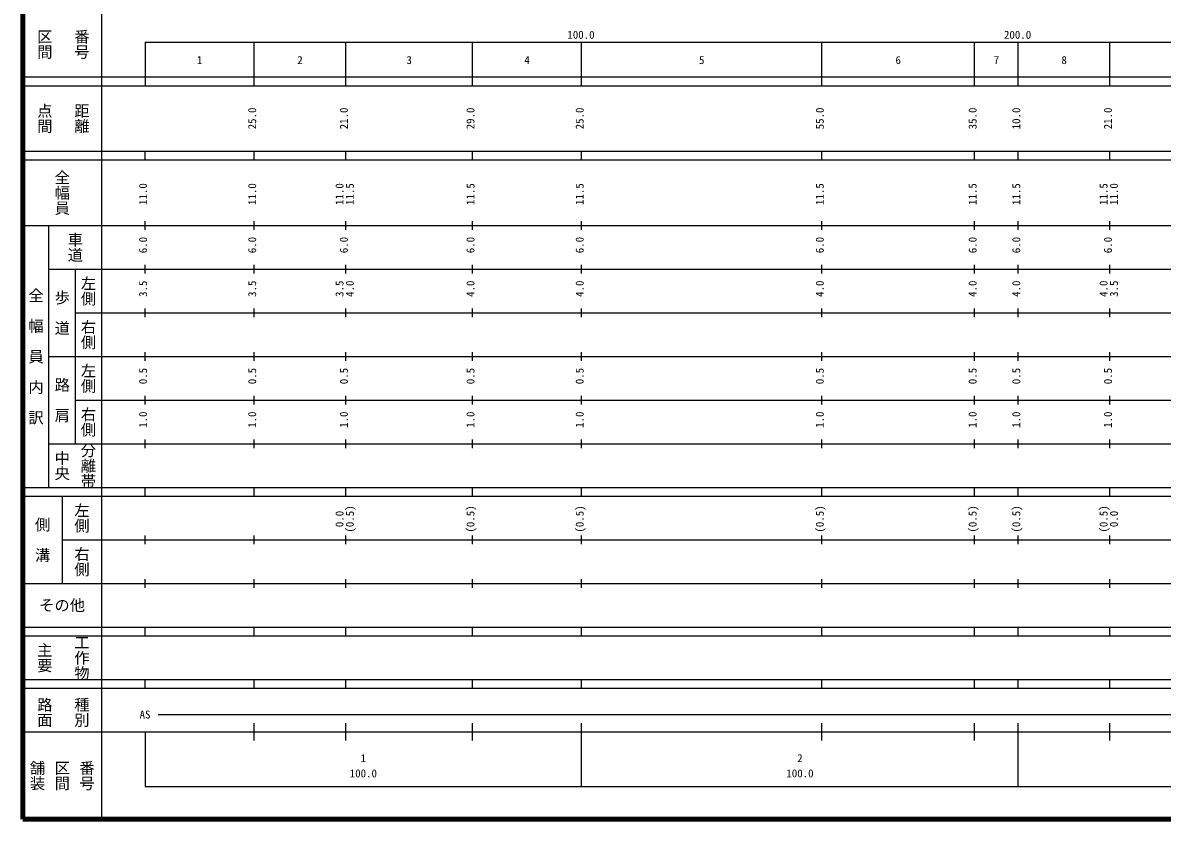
# Model space of a CAD drawing. Units: millimetres on the paper, enlarged 1000 times. Extents: x 40000 to 680000, y 20000 to 380000.
# Drawn here: x 40000 to 300967, y 20000 to 202409 of the extents above; entities that cross this region are included whole.
import ezdxf
from ezdxf.enums import TextEntityAlignment as Align

# ---------------------------------------------------------------- set-up
doc = ezdxf.new("R2010")
doc.units = ezdxf.units.MM
doc.header["$LTSCALE"] = 1000
doc.layers.add('M-TTL', color=2, linetype='Continuous', lineweight=140)
doc.layers.add('M-TTL-BAND', color=7, linetype='Continuous', lineweight=25)
doc.styles.add('@ＭＳ ゴシック', font='')
doc.styles.add('ＭＳ ゴシック', font='')
doc.styles.get('@ＭＳ ゴシック').set_extended_font_data('@MS Gothic')
doc.styles.get('ＭＳ ゴシック').set_extended_font_data('MS Gothic')

msp = doc.modelspace()

# ---------------------------------------------------------------- linework, layer by layer
at = {"layer": 'M-TTL'}
for p, q in [((40000, 380000), (40000, 20000)), ((40000, 20000), (680000, 20000))]:
    msp.add_line(p, q, dxfattribs=at)
at = {"layer": 'M-TTL-BAND'}
for p, q in [((58000, 370000), (58000, 20000)), ((68000, 198000), (579000, 198000)), ((68000, 198000), (68000, 188000)), ((93000, 188000), (93000, 198000)), ((114000, 188000), (114000, 198000)), ((143000, 188000), (143000, 198000)), ((168000, 188000), (168000, 198000)), ((223000, 188000), (223000, 198000)), ((258000, 188000), (258000, 198000)), ((268000, 188000), (268000, 198000)), ((289000, 188000), (289000, 198000)), ((40000, 190000), (579000, 190000)), ((40000, 188000), (579000, 188000)), ((40000, 173000), (579000, 173000)), ((68000, 171000), (68000, 173000)), ((93000, 171000), (93000, 173000)), ((114000, 171000), (114000, 173000)), ((143000, 171000), (143000, 173000)), ((168000, 171000), (168000, 173000)), ((223000, 171000), (223000, 173000)), ((258000, 171000), (258000, 173000)), ((268000, 171000), (268000, 173000)), ((289000, 171000), (289000, 173000)), ((40000, 171000), (579000, 171000)), ((68000, 155000), (68000, 157000)), ((93000, 155000), (93000, 157000)), ((114000, 155000), (114000, 157000)), ((143000, 155000), (143000, 157000)), ((168000, 155000), (168000, 157000)), ((223000, 155000), (223000, 157000)), ((258000, 155000), (258000, 157000)), ((268000, 155000), (268000, 157000)), ((289000, 155000), (289000, 157000)), ((40000, 156000), (579000, 156000)), ((46000, 96000), (46000, 156000)), ((68000, 145000), (68000, 147000)), ((93000, 145000), (93000, 147000)), ((114000, 145000), (114000, 147000)), ((143000, 145000), (143000, 147000)), ((168000, 145000), (168000, 147000)), ((223000, 145000), (223000, 147000)), ((258000, 145000), (258000, 147000)), ((268000, 145000), (268000, 147000)), ((289000, 145000), (289000, 147000)), ((46000, 146000), (579000, 146000)), ((52000, 146000), (52000, 106000)), ((52000, 136000), (579000, 136000)), ((68000, 135000), (68000, 137000)), ((93000, 135000), (93000, 137000)), ((114000, 135000), (114000, 137000)), ((143000, 135000), (143000, 137000)), ((168000, 135000), (168000, 137000)), ((223000, 135000), (223000, 137000)), ((258000, 135000), (258000, 137000)), ((268000, 135000), (268000, 137000)), ((289000, 135000), (289000, 137000)), ((46000, 126000), (579000, 126000)), ((68000, 125000), (68000, 127000)), ((93000, 125000), (93000, 127000)), ((114000, 125000), (114000, 127000)), ((143000, 125000), (143000, 127000)), ((168000, 125000), (168000, 127000)), ((223000, 125000), (223000, 127000)), ((258000, 125000), (258000, 127000)), ((268000, 125000), (268000, 127000)), ((289000, 125000), (289000, 127000)), ((52000, 116000), (579000, 116000)), ((68000, 115000), (68000, 117000)), ((93000, 115000), (93000, 117000)), ((114000, 115000), (114000, 117000)), ((143000, 115000), (143000, 117000)), ((168000, 115000), (168000, 117000)), ((223000, 115000), (223000, 117000)), ((258000, 115000), (258000, 117000)), ((268000, 115000), (268000, 117000)), ((289000, 115000), (289000, 117000)), ((68000, 105000), (68000, 107000)), ((93000, 105000), (93000, 107000)), ((114000, 105000), (114000, 107000)), ((143000, 105000), (143000, 107000)), ((168000, 105000), (168000, 107000)), ((223000, 105000), (223000, 107000)), ((258000, 105000), (258000, 107000)), ((268000, 105000), (268000, 107000)), ((289000, 105000), (289000, 107000)), ((46000, 106000), (579000, 106000)), ((40000, 96000), (579000, 96000)), ((40000, 94000), (579000, 94000)), ((49000, 94000), (49000, 74000)), ((68000, 94000), (68000, 96000)), ((93000, 94000), (93000, 96000)), ((114000, 94000), (114000, 96000)), ((143000, 94000), (143000, 96000)), ((168000, 94000), (168000, 96000)), ((223000, 94000), (223000, 96000)), ((258000, 94000), (258000, 96000)), ((268000, 94000), (268000, 96000)), ((289000, 94000), (289000, 96000)), ((49000, 84000), (579000, 84000)), ((68000, 83000), (68000, 85000)), ((93000, 83000), (93000, 85000)), ((114000, 83000), (114000, 85000)), ((143000, 83000), (143000, 85000)), ((168000, 83000), (168000, 85000)), ((223000, 83000), (223000, 85000)), ((258000, 83000), (258000, 85000)), ((268000, 83000), (268000, 85000)), ((289000, 83000), (289000, 85000)), ((40000, 74000), (579000, 74000)), ((68000, 73000), (68000, 75000)), ((93000, 73000), (93000, 75000)), ((114000, 73000), (114000, 75000)), ((143000, 73000), (143000, 75000)), ((168000, 73000), (168000, 75000)), ((223000, 73000), (223000, 75000)), ((258000, 73000), (258000, 75000)), ((268000, 73000), (268000, 75000)), ((289000, 73000), (289000, 75000)), ((40000, 64000), (579000, 64000)), ((68000, 62000), (68000, 64000)), ((93000, 62000), (93000, 64000)), ((114000, 62000), (114000, 64000)), ((143000, 62000), (143000, 64000)), ((168000, 62000), (168000, 64000)), ((223000, 62000), (223000, 64000)), ((258000, 62000), (258000, 64000)), ((268000, 62000), (268000, 64000)), ((289000, 62000), (289000, 64000)), ((40000, 62000), (579000, 62000)), ((40000, 52000), (579000, 52000)), ((40000, 50000), (579000, 50000)), ((68000, 50000), (68000, 52000)), ((93000, 50000), (93000, 52000)), ((114000, 50000), (114000, 52000)), ((143000, 50000), (143000, 52000)), ((168000, 50000), (168000, 52000)), ((223000, 50000), (223000, 52000)), ((258000, 50000), (258000, 52000)), ((268000, 50000), (268000, 52000)), ((289000, 50000), (289000, 52000)), ((71000, 44000), (562000, 44000)), ((93000, 38000), (93000, 42000)), ((114000, 38000), (114000, 42000)), ((143000, 38000), (143000, 42000)), ((168000, 27500), (168000, 42000)), ((223000, 38000), (223000, 42000)), ((258000, 38000), (258000, 42000)), ((268000, 27500), (268000, 42000)), ((289000, 38000), (289000, 42000)), ((40000, 40000), (579000, 40000)), ((68000, 40000), (68000, 27500)), ((68000, 27500), (579000, 27500))]:
    msp.add_line(p, q, dxfattribs=at)

# ---------------------------------------------------------------- texts
at = {"layer": 'M-TTL-BAND', "style": '@ＭＳ ゴシック'}
for s, p in [('区間', (45000, 197500)), ('番号', (53500, 197500)), ('点間', (45000, 180500)), ('距離', (53500, 180500)), ('全幅員', (49000, 163500)), ('車道', (52000, 151000)), ('左側', (55000, 141000)), ('全\u3000幅\u3000員\u3000内\u3000訳', (43000, 126000)), ('歩\u3000道', (49000, 136000)), ('右側', (55000, 131000)), ('左側', (55000, 121000)), ('路\u3000肩', (49000, 116000)), ('右側', (55000, 111000)), ('分離帯', (55000, 101000)), ('中央', (49000, 101000)), ('左側', (53500, 89000)), ('側\u3000溝', (44500, 84000)), ('右側', (53500, 79000)), ('主要', (45000, 57000)), ('工作物', (53500, 57000)), ('路面', (45000, 44500)), ('種別', (53500, 44500)), ('舗装', (43333, 30000)), ('区間', (49000, 30000)), ('番号', (54667, 30000))]:
    msp.add_text(s, height=2566, rotation=270, dxfattribs=at).set_placement(p, align=Align.MIDDLE_CENTER)
at = {"layer": 'M-TTL-BAND', "style": 'ＭＳ ゴシック'}
for s, p in [('100.0', (167844, 198195)), ('200.0', (267844, 198195)), ('1', (80500, 192405)), ('2', (103500, 192405)), ('3', (128500, 192405)), ('4', (155500, 192405)), ('5', (195500, 192405)), ('6', (240500, 192405)), ('7', (263000, 192405)), ('8', (278500, 192405)), ('AS', (68000, 42500)), ('1', (118000, 32523)), ('2', (218000, 32523)), ('100.0', (118000, 29033)), ('100.0', (218000, 29033))]:
    msp.add_text(s, height=1833, dxfattribs=at).set_placement(p, align=Align.BOTTOM_CENTER)
for s, p in [('25.0', (94000, 180500)), ('21.0', (115000, 180500)), ('29.0', (144000, 180500)), ('25.0', (169000, 180500)), ('55.0', (224000, 180500)), ('35.0', (259000, 180500)), ('10.0', (269000, 180500)), ('21.0', (290000, 180500)), ('11.0', (69000, 163174)), ('11.0', (94000, 163174)), ('11.0', (114000, 163174)), ('11.5', (116370, 163174)), ('11.5', (144000, 163174)), ('11.5', (169000, 163174)), ('11.5', (224000, 163174)), ('11.5', (259000, 163174)), ('11.5', (269000, 163174)), ('11.5', (289000, 163174)), ('11.0', (291370, 163174)), ('6.0', (69000, 151500)), ('6.0', (94000, 151500)), ('6.0', (115000, 151500)), ('6.0', (144000, 151500)), ('6.0', (169000, 151500)), ('6.0', (224000, 151500)), ('6.0', (259000, 151500)), ('6.0', (269000, 151500)), ('6.0', (290000, 151500)), ('3.5', (69000, 141500)), ('3.5', (94000, 141500)), ('3.5', (114000, 141500)), ('4.0', (116370, 141500)), ('4.0', (144000, 141500)), ('4.0', (169000, 141500)), ('4.0', (224000, 141500)), ('4.0', (259000, 141500)), ('4.0', (269000, 141500)), ('4.0', (289000, 141500)), ('3.5', (291370, 141500)), ('0.5', (69000, 121500)), ('0.5', (94000, 121500)), ('0.5', (115000, 121500)), ('0.5', (144000, 121500)), ('0.5', (169000, 121500)), ('0.5', (224000, 121500)), ('0.5', (259000, 121500)), ('0.5', (269000, 121500)), ('0.5', (290000, 121500)), ('1.0', (69000, 111500)), ('1.0', (94000, 111500)), ('1.0', (115000, 111500)), ('1.0', (144000, 111500)), ('1.0', (169000, 111500)), ('1.0', (224000, 111500)), ('1.0', (259000, 111500)), ('1.0', (269000, 111500)), ('1.0', (290000, 111500)), ('(0.5)', (116370, 88764)), ('(0.5)', (144000, 88764)), ('(0.5)', (169000, 88764)), ('(0.5)', (224000, 88764)), ('(0.5)', (259000, 88764)), ('(0.5)', (269000, 88764)), ('(0.5)', (289000, 88764)), ('0.0', (114000, 88764)), ('0.0', (291370, 88764))]:
    msp.add_text(s, height=1833, rotation=90, dxfattribs=at).set_placement(p, align=Align.BOTTOM_CENTER)
msp.add_text('その他', height=2566, dxfattribs=at).set_placement((49000, 69000), align=Align.MIDDLE_CENTER)

doc.saveas('drawing.dxf')
